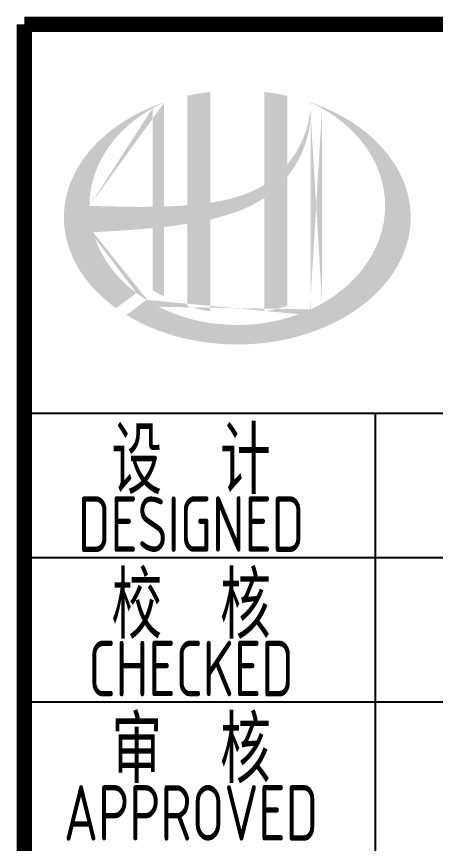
# Model space of a CAD drawing. Extents: x 5904849 to 6011887, y -826029 to -177002.
# Drawn here: x 5945214 to 5947099, y -539303 to -535580 of the extents above; entities that cross this region are included whole.
import ezdxf
from ezdxf.enums import TextEntityAlignment as Align

# ---------------------------------------------------------------- set-up
doc = ezdxf.new("R2010")
doc.units = 0
doc.header["$LTSCALE"] = 1000
doc.header["$MEASUREMENT"] = 0
doc.layers.get('0').update_dxf_attribs({"linetype": 'CONTINUOUS'})
doc.styles.add('AHD', font='sceie.shx', dxfattribs={"width": 0.7, "bigfont": 'sceic.shx'})

msp = doc.modelspace()

# ---------------------------------------------------------------- hatches: boundary and pattern name
h = msp.add_hatch(color=256)
edge = h.paths.add_edge_path()
edge.add_spline(control_points=[(5946085.9, -536493.1), (5946092, -536491.7), (5946098.1, -536490.3), (5946147.2, -536478.4), (5946189.8, -536465.4), (5946264.8, -536434.3), (5946297.7, -536417.3), (5946328.6, -536396.7)], knot_values=[61.629012, 61.629012, 61.629012, 61.629012, 63.330431, 63.330431, 75.353634, 75.353634, 85.398649, 85.398649, 85.398649, 85.398649], degree=3, periodic=0)
edge.add_line((5946328.6, -536396.7), (5946328.6, -536906.9))
edge.add_spline(control_points=[(5946328.6, -536906.9), (5946345.7, -536904.2), (5946362.7, -536900.9), (5946397.5, -536892.8), (5946415.2, -536888), (5946432.6, -536882.5)], knot_values=[4.908456, 4.908456, 4.908456, 4.908456, 4.992821, 4.992821, 5.083034, 5.083034, 5.083034, 5.083034], degree=3, periodic=0)
edge.add_line((5946432.6, -536882.5), (5946432.6, -536301.1))
edge.add_spline(control_points=[(5946432.6, -536301.1), (5946441.2, -536290.2), (5946449.4, -536278.8), (5946475.5, -536239.1), (5946491.2, -536209.2), (5946520.4, -536136.4), (5946531.6, -536092.6), (5946536.3, -536047.3), (5946536.4, -536046), (5946536.6, -536044.7)], knot_values=[97.991744, 97.991744, 97.991744, 97.991744, 101.64219, 101.64219, 110.337975, 110.337975, 121.934322, 121.934322, 122.270691, 122.270691, 122.270691, 122.270691], degree=3, periodic=0)
edge.add_line((5946536.6, -536044.7), (5946536.6, -535974.3))
edge.add_spline(control_points=[(5946536.6, -535974.3), (5946536.5, -535982), (5946536.1, -535989.6), (5946535.5, -535997.3)], knot_values=[126.194075, 126.194075, 126.194075, 126.194075, 128.396762, 128.396762, 128.396762, 128.396762], degree=3, periodic=0)
edge.add_spline(control_points=[(5946535.5, -535997.3), (5946535.1, -536003.5), (5946534.5, -536009.7), (5946533.7, -536016)], knot_values=[124.417049, 124.417049, 124.417049, 124.417049, 126.194075, 126.194075, 126.194075, 126.194075], degree=3, periodic=0)
edge.add_spline(control_points=[(5946533.7, -536016), (5946532.5, -536025.1), (5946531.1, -536034.2), (5946529.3, -536043.3)], knot_values=[121.80529, 121.80529, 121.80529, 121.80529, 124.417049, 124.417049, 124.417049, 124.417049], degree=3, periodic=0)
edge.add_spline(control_points=[(5946529.3, -536043.3), (5946526.9, -536055.5), (5946524, -536067.6), (5946520.5, -536079.6)], knot_values=[118.31574, 118.31574, 118.31574, 118.31574, 121.80529, 121.80529, 121.80529, 121.80529], degree=3, periodic=0)
edge.add_spline(control_points=[(5946520.5, -536079.6), (5946517, -536091.7), (5946512.9, -536103.7), (5946508.4, -536115.6)], knot_values=[114.795988, 114.795988, 114.795988, 114.795988, 118.31574, 118.31574, 118.31574, 118.31574], degree=3, periodic=0)
edge.add_spline(control_points=[(5946508.4, -536115.6), (5946503.9, -536127.3), (5946498.9, -536138.8), (5946493.5, -536150.2)], knot_values=[111.329641, 111.329641, 111.329641, 111.329641, 114.795988, 114.795988, 114.795988, 114.795988], degree=3, periodic=0)
edge.add_spline(control_points=[(5946493.5, -536150.2), (5946488, -536161.7), (5946481.9, -536173.1), (5946475.5, -536184.1)], knot_values=[107.79529, 107.79529, 107.79529, 107.79529, 111.329641, 111.329641, 111.329641, 111.329641], degree=3, periodic=0)
edge.add_spline(control_points=[(5946475.5, -536184.1), (5946469.2, -536195), (5946462.5, -536205.5), (5946455.3, -536215.8)], knot_values=[104.343579, 104.343579, 104.343579, 104.343579, 107.79529, 107.79529, 107.79529, 107.79529], degree=3, periodic=0)
edge.add_spline(control_points=[(5946455.3, -536215.8), (5946448.1, -536226.2), (5946440.5, -536236.2), (5946432.6, -536245.9)], knot_values=[100.8507, 100.8507, 100.8507, 100.8507, 104.343579, 104.343579, 104.343579, 104.343579], degree=3, periodic=0)
edge.add_line((5946432.6, -536245.9), (5946432.6, -535936.6))
edge.add_spline(control_points=[(5946432.6, -535936.6), (5946398.5, -535929.1), (5946363.7, -535923.2), (5946328.6, -535919.1)], knot_values=[4.423999, 4.423999, 4.423999, 4.423999, 4.558741, 4.558741, 4.558741, 4.558741], degree=3, periodic=0)
edge.add_line((5946328.6, -535919.1), (5946328.6, -536337.3))
edge.add_spline(control_points=[(5946328.6, -536337.3), (5946256.6, -536381.8), (5946172.4, -536405), (5946085.9, -536418)], knot_values=[63.246215, 63.246215, 63.246215, 63.246215, 87.689124, 87.689124, 87.689124, 87.689124], degree=3, periodic=0)
edge.add_line((5946085.9, -536418), (5946085.9, -535919.1))
edge.add_spline(control_points=[(5946085.9, -535919.1), (5946050.7, -535923.2), (5946015.9, -535929.1), (5945981.9, -535936.6)], knot_values=[4.866038, 4.866038, 4.866038, 4.866038, 5.000777, 5.000777, 5.000777, 5.000777], degree=3, periodic=0)
edge.add_line((5945981.9, -535936.6), (5945981.9, -536429.5))
edge.add_spline(control_points=[(5945981.9, -536429.5), (5945980.2, -536429.6), (5945945.3, -536432.2), (5945910.6, -536434), (5945877.9, -536435)], knot_values=[43.657356, 43.657356, 43.657356, 43.657356, 44.134253, 53.497092, 53.497092, 53.497092, 53.497092], degree=3, periodic=0)
edge.add_line((5945877.9, -536435), (5945877.9, -535965.9))
edge.add_spline(control_points=[(5945877.9, -535965.9), (5945860.8, -535971.7), (5945844.1, -535978), (5945827.7, -535984.8)], knot_values=[5.14157, 5.14157, 5.14157, 5.14157, 5.212921, 5.212921, 5.212921, 5.212921], degree=3, periodic=0)
edge.add_spline(control_points=[(5945827.7, -535984.8), (5945820.8, -535987.6), (5945813.9, -535990.5), (5945781.7, -536004.7), (5945757.2, -536016.9), (5945733.7, -536030.1)], knot_values=[5.212921, 5.212921, 5.212921, 5.212921, 5.24296, 5.24296, 5.355623, 5.355623, 5.355623, 5.355623], degree=3, periodic=0)
edge.add_spline(control_points=[(5945733.7, -536030.1), (5945718.8, -536038.5), (5945704.4, -536047.2), (5945690.4, -536056.3)], knot_values=[5.355623, 5.355623, 5.355623, 5.355623, 5.426974, 5.426974, 5.426974, 5.426974], degree=3, periodic=0)
edge.add_spline(control_points=[(5945690.4, -536056.3), (5945683, -536061.2), (5945675.7, -536066.1), (5945662.2, -536075.6), (5945656, -536080.1), (5945649.8, -536084.7)], knot_values=[5.426974, 5.426974, 5.426974, 5.426974, 5.464765, 5.464765, 5.498325, 5.498325, 5.498325, 5.498325], degree=3, periodic=0)
edge.add_spline(control_points=[(5945649.8, -536084.7), (5945623.8, -536104.3), (5945599.7, -536125.2), (5945577.8, -536147.1)], knot_values=[5.498325, 5.498325, 5.498325, 5.498325, 5.641027, 5.641027, 5.641027, 5.641027], degree=3, periodic=0)
edge.add_spline(control_points=[(5945577.8, -536147.1), (5945570.8, -536154.1), (5945564, -536161.2), (5945543.6, -536183.8), (5945530.7, -536199.6), (5945518.9, -536215.8)], knot_values=[5.641027, 5.641027, 5.641027, 5.641027, 5.686569, 5.686569, 5.783729, 5.783729, 5.783729, 5.783729], degree=3, periodic=0)
edge.add_spline(control_points=[(5945518.9, -536215.8), (5945503.8, -536236.6), (5945490.5, -536258), (5945477.4, -536283), (5945475.8, -536286.1), (5945474.2, -536289.3)], knot_values=[5.783729, 5.783729, 5.783729, 5.783729, 5.908374, 5.908374, 5.92643, 5.92643, 5.92643, 5.92643], degree=3, periodic=0)
edge.add_spline(control_points=[(5945474.2, -536289.3), (5945461.7, -536314.4), (5945451.7, -536340.1), (5945444.2, -536366)], knot_values=[5.92643, 5.92643, 5.92643, 5.92643, 6.069132, 6.069132, 6.069132, 6.069132], degree=3, periodic=0)
edge.add_spline(control_points=[(5945444.2, -536366), (5945440.9, -536377.1), (5945438.2, -536388.3), (5945432.8, -536414.4), (5945430.5, -536429.5), (5945429.1, -536444.6)], knot_values=[6.069132, 6.069132, 6.069132, 6.069132, 6.130179, 6.130179, 6.211834, 6.211834, 6.211834, 6.211834], degree=3, periodic=0)
edge.add_spline(control_points=[(5945429.1, -536444.6), (5945427.9, -536457.7), (5945427.2, -536470.9), (5945427.2, -536484.1)], knot_values=[6.211834, 6.211834, 6.211834, 6.211834, 6.283185, 6.283185, 6.283185, 6.283185], degree=3, periodic=0)
edge.add_spline(control_points=[(5945427.2, -536484.1), (5945427.2, -536493.4), (5945427.5, -536502.8), (5945428.2, -536512.1)], knot_values=[6.283185, 6.283185, 6.283185, 6.283185, 6.333655, 6.333655, 6.333655, 6.333655], degree=3, periodic=0)
edge.add_spline(control_points=[(5945428.2, -536512.1), (5945429.4, -536530.7), (5945431.9, -536549.4), (5945435.7, -536567.9)], knot_values=[6.333655, 6.333655, 6.333655, 6.333655, 6.434594, 6.434594, 6.434594, 6.434594], degree=3, periodic=0)
edge.add_spline(control_points=[(5945435.7, -536567.9), (5945435.9, -536569.1), (5945436.2, -536570.3), (5945440.1, -536588.8), (5945444.9, -536606), (5945450.8, -536623)], knot_values=[6.434594, 6.434594, 6.434594, 6.434594, 6.441278, 6.441278, 6.535532, 6.535532, 6.535532, 6.535532], degree=3, periodic=0)
edge.add_spline(control_points=[(5945450.8, -536623), (5945457, -536641.2), (5945464.5, -536659.3), (5945473.3, -536677.1)], knot_values=[6.535532, 6.535532, 6.535532, 6.535532, 6.636471, 6.636471, 6.636471, 6.636471], degree=3, periodic=0)
edge.add_spline(control_points=[(5945473.3, -536677.1), (5945475.5, -536681.5), (5945477.8, -536686), (5945487.1, -536703.6), (5945494.8, -536716.7), (5945503.2, -536729.5)], knot_values=[6.636471, 6.636471, 6.636471, 6.636471, 6.661894, 6.661894, 6.73741, 6.73741, 6.73741, 6.73741], degree=3, periodic=0)
edge.add_spline(control_points=[(5945503.2, -536729.5), (5945514.4, -536746.7), (5945526.7, -536763.5), (5945540.3, -536779.9)], knot_values=[6.73741, 6.73741, 6.73741, 6.73741, 6.838349, 6.838349, 6.838349, 6.838349], degree=3, periodic=0)
edge.add_spline(control_points=[(5945540.3, -536779.9), (5945546.2, -536787), (5945552.3, -536794.1), (5945566.8, -536810.1), (5945575.4, -536818.9), (5945584.3, -536827.5)], knot_values=[6.838349, 6.838349, 6.838349, 6.838349, 6.88251, 6.88251, 6.939288, 6.939288, 6.939288, 6.939288], degree=3, periodic=0)
edge.add_spline(control_points=[(5945584.3, -536827.5), (5945600, -536842.9), (5945616.9, -536857.7), (5945634.8, -536871.9)], knot_values=[6.939288, 6.939288, 6.939288, 6.939288, 7.040227, 7.040227, 7.040227, 7.040227], degree=3, periodic=0)
edge.add_spline(control_points=[(5945634.8, -536871.9), (5945643.7, -536879), (5945652.9, -536886), (5945662.4, -536892.7)], knot_values=[7.040227, 7.040227, 7.040227, 7.040227, 7.090696, 7.090696, 7.090696, 7.090696], degree=3, periodic=0)
edge.add_line((5945662.4, -536892.7), (5945753.5, -536824.4))
edge.add_ellipse((5946207.2, -536432.1), major_axis=(665, 0), ratio=0.806676, start_angle=192.819, end_angle=226.9853, ccw=False)
edge.add_spline(control_points=[(5945558.8, -536551.1), (5945582.8, -536549.6), (5945606.9, -536548.2), (5945695.6, -536542.7), (5945760.4, -536538.4), (5945825.9, -536532)], knot_values=[11.398263, 11.398263, 11.398263, 11.398263, 18.40729, 18.40729, 37.18094, 37.18094, 37.18094, 37.18094], degree=3, periodic=0)
edge.add_line((5945825.9, -536532), (5945825.9, -536811.1))
edge.add_spline(control_points=[(5945825.9, -536811.1), (5945829.4, -536813.3), (5945833, -536815.5), (5945850, -536825.7), (5945863.8, -536833.3), (5945877.9, -536840.5)], knot_values=[4.049945, 4.049945, 4.049945, 4.049945, 4.072021, 4.072021, 4.153257, 4.153257, 4.153257, 4.153257], degree=3, periodic=0)
edge.add_line((5945877.9, -536840.5), (5945877.9, -536526.6))
edge.add_spline(control_points=[(5945877.9, -536526.6), (5945910.1, -536522.9), (5945942.5, -536518.7), (5945977.3, -536513.3), (5945979.6, -536512.9), (5945981.9, -536512.6)], knot_values=[42.135009, 42.135009, 42.135009, 42.135009, 51.307228, 51.307228, 51.948574, 51.948574, 51.948574, 51.948574], degree=3, periodic=0)
edge.add_line((5945981.9, -536512.6), (5945981.9, -536882.5))
edge.add_spline(control_points=[(5945981.9, -536882.5), (5946015.5, -536893.1), (5946050.4, -536901.3), (5946085.9, -536907)], knot_values=[4.34174, 4.34174, 4.34174, 4.34174, 4.516316, 4.516316, 4.516316, 4.516316], degree=3, periodic=0)
edge.add_line((5946085.9, -536907), (5946085.9, -536493.1))
edge = h.paths.add_edge_path(flags=16)
edge.add_ellipse((5946207.2, -536432.1), major_axis=(665, 0), ratio=0.806676, start_angle=124.9875, end_angle=179.999, ccw=False)
edge.add_line((5945825.9, -535992.6), (5945825.9, -536436.2))
edge.add_spline(control_points=[(5945825.9, -536436.2), (5945730.5, -536437.5), (5945636.6, -536434.5), (5945542.2, -536432.1)], knot_values=[11.27373, 11.27373, 11.27373, 11.27373, 38.687513, 38.687513, 38.687513, 38.687513], degree=3, periodic=0)
edge = h.paths.add_edge_path()
edge.add_spline(control_points=[(5945708.4, -536923.2), (5945739.4, -536942.2), (5945772.6, -536959.5), (5945857.2, -536996.7), (5945910.5, -537014.6), (5946021.2, -537041.2), (5946078.7, -537049.9), (5946194.8, -537057.6), (5946253.5, -537056.7), (5946369, -537045.2), (5946425.9, -537034.7), (5946534.9, -537004.6), (5946587.1, -536985.1), (5946684, -536938.2), (5946728.8, -536910.9), (5946808.7, -536849.9), (5946843.9, -536816.4), (5946903.2, -536744.9), (5946927.3, -536707), (5946963.7, -536628.9), (5946976, -536588.7), (5946988.6, -536507.5), (5946988.9, -536466.5), (5946977.4, -536385), (5946965.6, -536344.5), (5946930, -536265.8), (5946906.2, -536227.6), (5946847.4, -536155.4), (5946812.3, -536121.5), (5946732.5, -536059.8), (5946687.8, -536032.1), (5946606.6, -535992.3), (5946572.2, -535978.1), (5946536.6, -535965.9)], knot_values=[0.886421, 0.886421, 0.886421, 0.886421, 1.040557, 1.040557, 1.261172, 1.261172, 1.481788, 1.481788, 1.702404, 1.702404, 1.92302, 1.92302, 2.143636, 2.143636, 2.364252, 2.364252, 2.584868, 2.584868, 2.805484, 2.805484, 3.026099, 3.026099, 3.246715, 3.246715, 3.46852, 3.46852, 3.690325, 3.690325, 3.91213, 3.91213, 4.133935, 4.133935, 4.283209, 4.283209, 4.283209, 4.283209], degree=3, periodic=0)
edge.add_line((5946536.6, -535965.9), (5946536.6, -535965.9))
edge.add_spline(control_points=[(5946536.6, -535966), (5946536.6, -535968.8), (5946536.6, -535971.6), (5946536.6, -535974.3)], knot_values=[128.396762, 128.396762, 128.396762, 128.396762, 129.192193, 129.192193, 129.192193, 129.192193], degree=3, periodic=0)
edge.add_line((5946536.6, -535974.3), (5946536.6, -536898.2))
edge.add_ellipse((5946207.2, -536432.1), major_axis=(665, 0), ratio=0.806676, start_angle=232.1054, end_angle=299.6833, ccw=False)
edge.add_line((5945798.8, -536855.5), (5945708.4, -536923.2))
edge = h.paths.add_edge_path(flags=16)
edge.add_ellipse((5946207.2, -536432.1), major_axis=(665, 0), ratio=0.806676, start_angle=304.9875, end_angle=415.0121, ccw=False)
edge.add_line((5946588.6, -536871.6), (5946588.6, -535992.6))

# ---------------------------------------------------------------- linework, layer by layer
for p, q in [((5945249.4, -537364.7), (5956249.4, -537364.7)), ((5946829.4, -540614.7), (5946829.4, -537364.7)), ((5946829.4, -540614.7), (5946829.4, -537364.7)), ((5946829.4, -540614.7), (5946829.4, -537364.7)), ((5945249.4, -538014.7), (5950749.4, -538014.7)), ((5945249.4, -538664.7), (5950749.4, -538664.7))]:
    msp.add_line(p, q)
at = {"const_width": 70}
for points in [[(5945249.4, -535614.7), (5945249.4, -541614.7)], [(5963249.4, -535614.7), (5945249.4, -535614.7)]]:
    msp.add_lwpolyline(points, dxfattribs=at)

# ---------------------------------------------------------------- texts
at = {"style": 'AHD', "width": 0.8}
for s, height, p in [('设  计', 300, (5945999.4, -537564.7)), ('设  计', 300, (5945999.4, -537564.7)), ('DESIGNED', 250, (5945999.4, -537864.7)), ('DESIGNED', 250, (5945999.4, -537864.7)), ('校  核', 300, (5945999.4, -538214.7)), ('校  核', 300, (5945999.4, -538214.7)), ('CHECKED', 250, (5945999.4, -538514.7)), ('CHECKED', 250, (5945999.4, -538514.7)), ('审  核', 300, (5945999.4, -538864.7)), ('审  核', 300, (5945999.4, -538864.7)), ('APPROVED', 250, (5945999.4, -539164.7)), ('APPROVED', 250, (5945999.4, -539164.7))]:
    msp.add_text(s, height=height, dxfattribs=at).set_placement(p, align=Align.MIDDLE)

doc.saveas('drawing.dxf')
